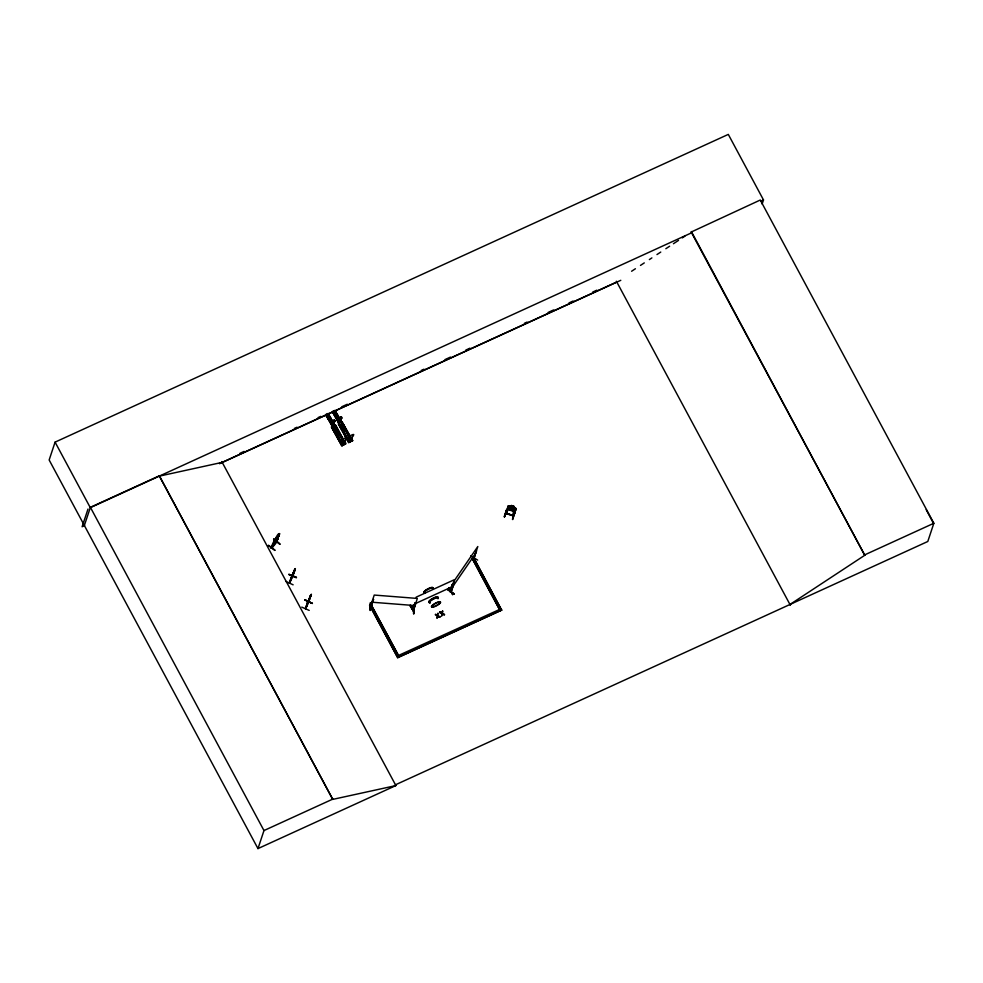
<?xml version="1.0" encoding="UTF-8"?>
<svg xmlns="http://www.w3.org/2000/svg" width="983" height="983" viewBox="0 0 983 983"><rect width="100%" height="100%" fill="white"/><g stroke="black" fill="none" stroke-linecap="round" stroke-linejoin="round"><path stroke-width="1.47" d="M412.909 608.121L412.516 608.956M449.931 591.385L452.266 584.344C452.106 589.038 450.202 592.798 449.919 591.188M370.505 602.69L370.161 610.504L370.37 602.812M371.218 606.867C370.37 606.585 371.685 606.142 370.333 606.843L374.228 595.059L417.32 598.438L413.573 610.197M372.778 599.667L373.515 599.458L370.48 606.855M412.86 609.902L413.413 609.841M413.683 607.469L413.868 613.92L414.15 606.241M413.782 607.752L413.511 613.748M415.145 602.726L415.858 603.046L415.145 602.726L412.835 610.185M441.883 613.245L440.212 612.212L441.883 613.245L442.633 610.984C440.089 613.92 447.892 616.12 442.411 613.331M437.656 615.997L439.364 617.041L437.656 615.997L436.907 618.295C439.72 615.702 433.712 615.063 435.604 614.191L437.238 615.37L437.976 613.109L437.705 615.616L439.892 616.931L437.705 615.616M444.599 614.658L442.313 613.871L441.564 616.169L441.834 613.625L439.684 612.335L441.834 613.625M442.362 613.478L442.633 610.984M451.553 590.943L453.802 584.123M345.512 430.763L344.234 429.718M276.334 542.309C278.386 536.509 264.648 560.335 274.564 539.864M332.352 422.432L331.91 424.57L333.556 423.919L335.092 420.921M331.971 424.668L332.131 422.051M339.172 419.311L338.791 421.547L340.376 420.798L341.912 417.8M342.735 440.605L342.084 443.812L344.455 442.694L346.016 438.885A2.716 0.664 -28.9 0 0 346.434 437.619A2.716 0.664 -28.9 0 0 343.079 439.204A2.716 0.664 -28.9 0 0 342.662 440.458L341.998 443.677L344.455 442.694M348.904 440.703L349.481 437.349A2.716 0.664 -28.9 0 1 349.899 436.083A2.716 0.664 -28.9 0 1 353.266 434.498A2.716 0.664 -28.9 0 1 352.848 435.764L351.287 439.585L348.83 440.556M289.309 582.882L292.713 574.379L292.184 575.387M292.492 576.861L292.811 576.063M305.713 608.551L305.811 607.666L305.774 608.698M308.207 602.444L311.427 594.211L311.058 594.727M413.13 608.391L414.052 605.614M506.982 509.661L504.635 516.751M504.205 516.751L506.589 509.501M506.97 509.501L504.488 516.849L506.872 509.599M508.285 506.036L508.899 506.515L508.285 506.036C506.687 509.956 505.311 513.409 506.429 513.667M515.153 508.297L515.768 508.789L515.153 508.297C510.214 518.164 514.281 518.078 515.928 508.285M514.797 512.069L512.745 519.577M762.132 204.059L763.496 199.942L728.305 134.401L55.085 442.129L49.15 459.983L257.976 848.599L395.891 785.552L221.802 461.617M88.003 509.034L82.117 526.741L84.538 525.635M84.341 525.512L90.399 507.326L159.307 475.833L332.77 799.388L395.793 785.601L395.387 784.839L927.792 541.486L933.85 523.263L760.277 200.028L691.184 232.049L864.77 555.272L789.963 604.484M332.77 799.388L159.307 475.833M273.557 539.212L279.922 544.189L273.753 538.979M272.512 546.953L272.094 547.691M272.193 546.781C269.981 553.122 277.194 531.09 279.614 533.855M272.574 546.917L275.707 538.082M275.94 538.831L274.208 542.8L277.55 537.566M276.555 539.446L274.011 541.94L274.576 541.559M277.145 537.898L277.427 537.013M276.051 542.321L279.135 534.752L278.472 535.121M278.914 534.58C276.346 542.948 277.599 541.682 272.058 547.666M276.776 542.014L279.344 533.536M275.645 539.704L274.503 541.068L278.779 536.214L279.676 533.781M275.031 550.124L268.556 545.27M334.122 424.902L332.156 425.713L326.196 414.457L332.573 425.639L331.959 425.872L325.803 414.593M326.245 415.502L328.629 414.384M326.946 416.767L329.342 415.588M327.585 417.824L329.956 416.706M328.261 419.163L330.632 418.045M333.09 412.319L335.449 411.263M333.765 413.646L336.149 412.528M332.389 421.928L333.507 420.38M325.557 414.789L332.057 425.553M332.918 424.779L332.795 425.406L333.642 424.435M334.625 420.687L334.294 419.938M332.819 428.723L336.419 426.954M333.556 429.903L337.083 428.318M334.404 425.664L343.116 440.077L335.559 425.123L345.869 443.837L341.777 445.778L331.468 427.064L335.375 425.061M338.287 421.326L340.462 420.355M339.012 419.397L340.081 417.48M285.77 581.346L293.131 584.824M339.504 418.561L340.179 417.382M335.522 433.491L339.061 431.906M288.891 574.527L296.51 577.414L288.965 574.342M339.565 422.174L340.523 421.424L339.762 420.896M341.765 418.107L341.457 416.731M339.676 425.516L343.214 423.931M340.99 421.646L340.56 420.048M334.662 410.587L341.261 421.314M340.351 426.88L343.939 425.111M342.109 422.088L350.28 436.759M292.578 575.841L289.395 582.612M289.358 582.98L292.012 575.215L291.988 575.952M293.647 571.86L292.553 575.411M292.135 576.874L295.084 569.157M341.42 428.686L344.959 427.101M292.442 576.996L294.74 569.661M292.75 576.394L295.379 568.579L292.615 574.342M342.342 430.37L345.881 428.785M343.399 432.274L346.925 430.689M296.338 577.795L288.941 574.416M341.334 443.407C340.941 446.724 348.437 443.825 344.48 441.625M343.251 444.685L344.701 443.566C343.411 444.721 343.976 442.264 343.608 443.37M344.75 441.49L341.027 443.628L341.457 443.038M348.166 440.286L351.582 438.369L352.246 440.937M349.211 442.19L348.596 442.657L338.287 423.943L342.195 421.94M351.521 440.445L350.169 441.736L350.341 440.789C353.143 439.684 349.813 441.846 350.882 440.286M351.435 440.273L350.083 441.564M301.769 607.125L309.203 610.394M305.111 599.79L312.385 603.439L305 599.986M305.959 608.145L308.06 600.859L305.811 608.502M308.183 602.518L310.874 594.678L308.035 601.596L308.539 600.797M308.441 602.628L310.788 595.305M312.385 603.439L304.988 600.048M257.976 848.599L263.972 830.561L90.399 507.326M369.596 605.331L371.058 604.471L399.184 656.841L370.984 604.692L369.596 605.331L397.722 657.701L501.649 610.197L473.597 557.594L472.123 558.455L500.249 610.836L472.196 558.233M370.579 606.253L370.517 606.253M371.119 606.929L373.515 599.458M409.985 605.553L414.15 612.298L409.997 605.54M413.278 605.663L412.332 608.956L413.868 604.533M397.722 657.701L369.669 605.11M398.459 655.489L499.524 609.485M415.858 603.046L413.487 610.185L412.749 610.136M414.15 612.298L410.415 605.233M442.313 613.871L444.021 614.916M449.956 591.766L453.052 584.295M451.086 589.554L454.355 579.712L416.092 597.197M453.568 583.976L451.185 591.619M451.209 591.533L451.443 591.299M448.838 587.662L452.659 594.58M454.343 593.867L447.486 589.53L454.269 594.027M470.734 555.862L477.64 560.089M473.597 557.594L501.649 610.197M473.536 558.59L476.362 550.873L473.843 558.811L474.322 557.939M473.794 558.811L477.812 546.536L454.625 580.203L450.755 591.754L451.32 590.795M506.601 513.691L508.899 506.515M513.79 506.257L513.47 507.216L514.637 507.928L514.097 509.575L510.238 509.059L509.206 507.928L509.747 506.282L511.111 506.417L511.357 505.409L513.888 506.257L513.593 507.13M512.413 519.319L515.129 512.34M864.77 555.272L691.368 231.521M508.186 509.305L507.621 508.186L508.432 505.741L511.135 506.343M514.084 511.234C497.84 504.93 519.995 516.284 515.19 507.707M292.823 573.925L294.581 570.042L293.536 572.831M293.548 572.806L292.135 575.977L292.823 573.912M292.787 574.711L294.593 570.939L291.521 577.697M310.64 596.57L307.532 603.415M450.73 591.68L450.079 591.533M308.183 601.608L310.628 595.686L309.362 598.782L310.345 596.583M293.524 573.286L294.273 571.442M309.571 598.917L310.321 597.086M351.287 439.585L352.848 435.764M343.657 443.689L344.333 443.8M350.759 441.048L350.083 439.991M291.73 575.841L292.012 575.215M293.696 571.946L294.826 569.034M289.69 583.042L292.848 576.136M308.06 600.859L305.369 608.698L308.588 601.559M310.874 594.678L310.444 596.288M305.664 608.735L308.846 601.756M328.85 417.345L329.121 418.426M329.096 418.475L329.452 417.382M335.375 414.593L336.284 414.261L336.456 415.109M294.826 569.808L294.372 570.509M277.562 536.976L275.891 538.868L276.911 537.885C280.143 532.872 276.506 538.119 277.919 537.271M276.567 538.401L275.252 540.625L277.882 537.394L277.181 537.664M277.87 538.586L273.176 544.41M277.12 540.134L277.992 538.573M335.191 420.736L334.589 421.375M340.315 421.646L339.626 420.982L340.057 421.707M308.601 601.055L309.743 597.578M274.515 541.068L273.888 542.002M277.145 538.438L278.889 536.14M476.608 551.021L475.981 551.451M452.241 587.355L475.44 553.675M277.968 537.111L277.181 538.401M350.378 440.2L350.992 440.642M274.773 550.431L268.347 545.528M274.54 541.608L278.275 537.074M274.798 540.036L274.122 540.392M276.125 539.003L278.312 536.595M279.922 544.189L276.96 541.424M350.353 440.101L351.029 440.482M328.715 417.468L328.703 418.23M338.619 434.007L337.796 434.449M339.16 418.709L339.221 419.409M333.298 424.693L332.991 424.152M413.585 609.927L412.762 609.865L413.499 609.571M275.572 540.208L274.871 540.883L278.508 535.477C279.307 537.75 271.726 546.253 275.879 540.257L276.997 539.384L276.26 539.679M333.409 420.589L334.146 420.122M340.241 417.468L341.359 416.853M325.778 414.654L328.162 413.536L334.478 424.73L333.655 425.111L327.462 413.88M331.517 427.052L342.281 445.557L331.935 426.843M332.451 426.548L342.465 445.459L343.03 445.188M333.163 411.312L339.405 422.518L338.582 422.911L332.389 411.668L338.631 422.887M339.024 423.612L349.801 442.104L339.061 423.587M342.403 421.99L341.838 422.26L350.034 436.931M340.388 417.357L341.175 416.915M631.602 271.247L635.411 268.74M640.474 265.41L644.283 262.903M649.358 259.573L651.889 257.902M656.963 254.56L660.76 252.066M665.835 248.724L669.632 246.229M673.441 243.723L678.516 240.393M682.313 237.886L684.856 236.215M335.645 415.207L336.542 414.629M331.922 425.909L334.49 424.717M333.692 425.111L327.646 413.769L334.023 424.951M339.405 422.518L332.623 411.472L339.098 422.665M341.236 422.543L352 441.048M345.377 444.083L335.326 425.135M348.928 442.461L338.545 423.784M349.137 442.411L338.631 423.612L348.916 442.424L352.713 440.703L342.145 422.063M513.359 515.94L505.889 513.495M514.023 511.185L515.153 510.619M331.357 424.287L333.741 423.157L331.455 424.447M338.742 421.449L340.327 420.699L341.47 418.353M338.877 422.432L341.322 421.596L334.97 410.39L341.003 421.756M351.582 438.369L352.467 440.728M342.514 444.93L342.342 445.52M352.627 440.273L352.221 440.765L351.177 438.873M412.405 608.919L413.106 608.465M452.671 594.678L449.17 587.625M691.602 232.811L90.289 507.658L55.085 442.129M760.731 201.208L763.496 199.942M239.938 453.323L244.116 451.418M294.31 428.465L297.099 427.2M318.013 417.64L320.802 416.362M341.715 406.802L347.294 404.246M421.191 370.48L423.98 369.203M444.894 359.643L450.472 357.087M465.807 350.083L469.985 348.166M524.369 323.309L527.158 322.043M548.072 312.483L553.65 309.928M568.985 302.924L573.163 301.007M592.688 292.086L596.865 290.169M616.796 282.01L219.455 463.632L222.219 462.366L159.197 476.165M220.241 463.398L620.789 280.315M415.084 603.722L451.983 586.851M439.634 612.483L440.261 612.065M439.315 617.189L439.942 616.783M397.796 657.48L501.723 609.976M864.942 554.756L933.85 523.263M263.972 830.561L332.881 799.056M350.255 440.138L350.943 440.396M275.805 538.758L276.518 538.463M341.789 445.778L331.554 427.027M344.48 429.571L343.78 430.64M345.107 431.181L343.804 430.566M341.162 421.646L340.487 422.002L334.294 410.759M332.586 425.627L325.877 414.642M338.054 434.363L336.96 433.466M371.857 602.21L414.937 605.577M506.54 513.728L506.687 513.151M337.857 432.753L338.73 433.663M513.507 507.13L515.203 507.769L509.305 505.803M344.91 429.682L345.549 430.542M332.193 422.518L333.04 421.437M276.825 539.225L275.289 541.228M510.656 506.233L514.33 511.197M341.617 422.358L349.788 437.042M349.567 437.484L341.973 423.882L349.272 437.288M334.503 410.599L340.794 421.854M333.053 411.299L339.258 422.555M344.357 441.994L345.402 443.886M328.138 413.511L334.441 424.754M327.929 413.659L334.183 424.877M335.056 427.04L342.514 440.372M333.36 427.863L342.268 443.874M332.463 426.499L342.797 445.25M616.39 281.249L790.369 605.245M926.219 509.673L933.002 522.501M430.259 602.911A5.062 1.241 -28.2 0 1 433.196 599.212A5.062 1.241 -28.2 0 1 437.988 598.758M430.05 602.665A5.148 1.266 -28.2 0 1 433.024 598.893A5.148 1.266 -28.2 0 1 437.89 598.426M424.754 592.651A5.062 1.241 -28.2 0 1 427.679 588.952A5.062 1.241 -28.2 0 1 432.471 588.498M425.012 593.081A5.038 1.241 -28.2 0 1 427.347 589.714A5.038 1.241 -28.2 0 1 432.987 588.436M429.202 602.038A5.075 1.253 -28.2 0 1 433.319 598.045A5.075 1.253 -28.2 0 1 437.533 597.897M429.903 602.395A5.148 1.266 -28.2 0 1 432.889 598.635A5.148 1.266 -28.2 0 1 437.754 598.168M424.84 592.86A5.087 1.253 -28.2 0 1 427.2 589.456A5.087 1.253 -28.2 0 1 432.889 588.166M276.223 538.266L275.068 541.694L277.71 536.448L276.223 538.266M334.404 414.715L336.788 413.585L334.404 414.715M335.105 415.981L337.488 414.863L335.105 415.981M334.601 431.807L338.164 430.124L334.601 431.807M336.567 435.395L340.13 433.712L336.567 435.395M511.013 506.712L510.472 508.358L512.831 509.145L513.372 507.511L511.013 506.712M511.774 505.827L513.2 506.638L511.774 505.827M334.625 425.516L344.972 444.218L334.65 425.504M505.938 513.163L513.556 515.694L505.999 513.163M433.392 607.027A5.062 1.241 -28.2 0 0 440.581 602.53A5.062 1.241 -28.2 0 0 434.351 604.14A5.062 1.241 -28.2 0 0 433.392 607.027M433.257 606.757A5.05 1.241 -28.2 0 0 440.421 602.26A5.05 1.241 -28.2 0 0 434.216 603.869A5.05 1.241 -28.2 0 0 433.257 606.757"/></g></svg>
